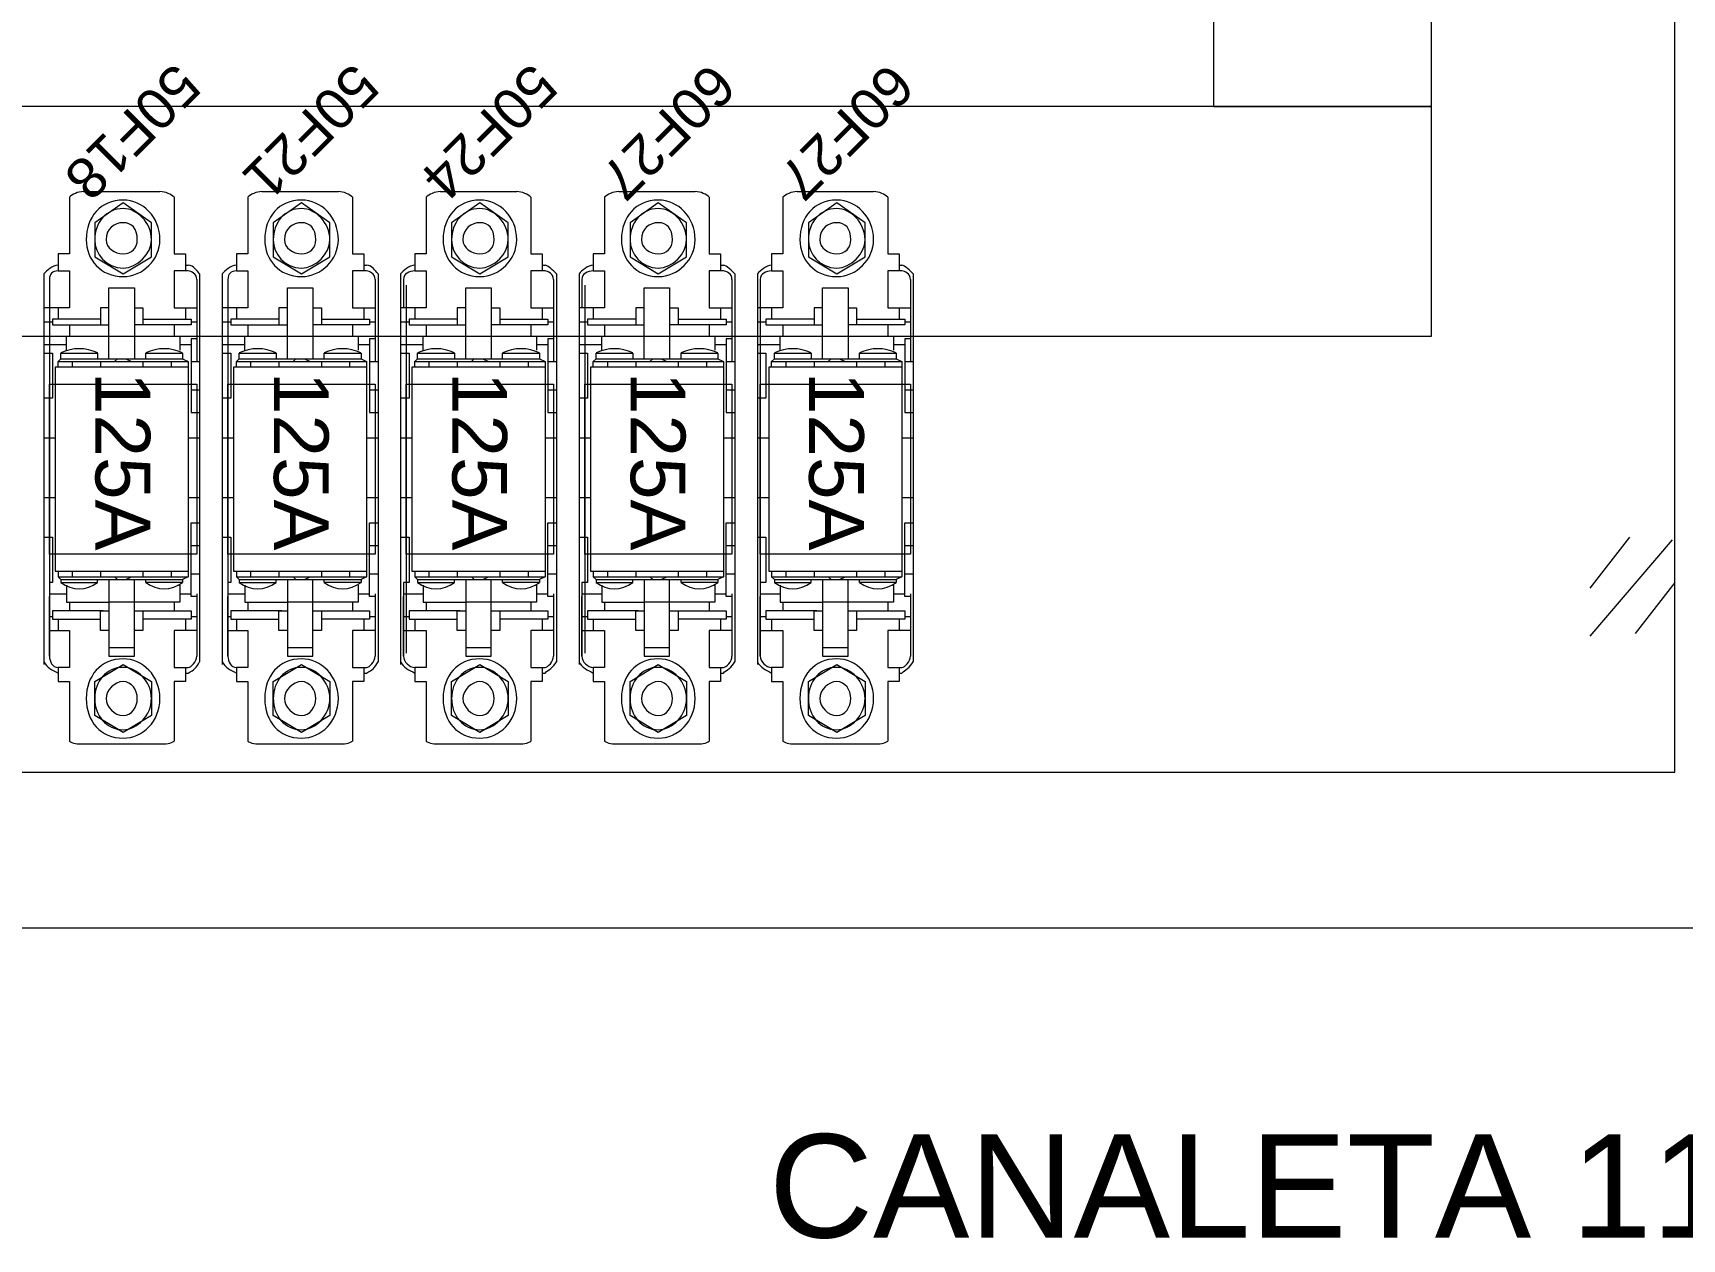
# Model space of a CAD drawing. Header units: millimetres. Extents: x 1004 to 59588, y 686 to 38112.
# Drawn here: x 27580.8 to 27923.4, y 7657.5 to 7908 of the extents above; entities that cross this region are included whole.
import ezdxf

# ---------------------------------------------------------------- set-up
doc = ezdxf.new("R2010")
doc.units = ezdxf.units.MM
doc.layers.add('PDF10_Geometry', color=7, linetype='Continuous')
doc.layers.add('PDF10_Text', color=7, linetype='Continuous')
doc.styles.add('PDF Arial', font='arial.ttf')

msp = doc.modelspace()

# ---------------------------------------------------------------- linework, layer by layer
at = {"layer": 'PDF10_Geometry', "lineweight": 0}
for points in [[(27371.93, 7754.43), (27921.93, 7754.43), (27921.93, 8455.61), (27371.93, 8455.61)], [(27826.05, 7892.67), (27871.34, 7892.67), (27871.34, 8005.02), (27826.05, 8005.02)], [(27394.28, 7845.02), (27871.34, 7845.02), (27871.34, 7892.67), (27394.28, 7892.67)]]:
    msp.add_lwpolyline(points, close=True, dxfattribs=at)
at = {"layer": 'PDF10_Geometry', "lineweight": 18}
for points in [[(27588.4, 7873.84), (27588.4, 7862.08), (27586.05, 7862.08), (27586.05, 7858.55), (27588.4, 7858.55), (27588.4, 7850.9), (27583.1, 7850.9)], [(27591.34, 7875.02), (27607.22, 7875.02)], [(27610.16, 7873.84), (27610.16, 7862.08), (27612.52, 7862.08), (27612.52, 7858.55)], [(27625.46, 7873.84), (27625.46, 7862.08), (27623.1, 7862.08), (27623.1, 7858.55), (27625.46, 7858.55), (27625.46, 7850.9), (27620.16, 7850.9)], [(27628.4, 7875.02), (27644.28, 7875.02)], [(27647.22, 7873.84), (27647.22, 7862.08), (27649.58, 7862.08), (27649.58, 7858.55)], [(27662.52, 7873.84), (27662.52, 7862.08), (27660.16, 7862.08), (27660.16, 7858.55), (27662.52, 7858.55), (27662.52, 7850.9), (27657.22, 7850.9)], [(27665.46, 7875.02), (27681.34, 7875.02)], [(27684.28, 7873.84), (27684.28, 7862.08), (27686.63, 7862.08), (27686.63, 7858.55)], [(27699.58, 7873.84), (27699.58, 7862.08), (27697.22, 7862.08), (27697.22, 7858.55), (27699.58, 7858.55), (27699.58, 7850.9), (27694.28, 7850.9)], [(27702.52, 7875.02), (27718.4, 7875.02)], [(27721.34, 7873.84), (27721.34, 7862.08), (27723.69, 7862.08), (27723.69, 7858.55)], [(27736.63, 7873.84), (27736.63, 7862.08), (27734.28, 7862.08), (27734.28, 7858.55), (27736.63, 7858.55), (27736.63, 7850.9), (27731.34, 7850.9)], [(27739.58, 7875.02), (27755.46, 7875.02)], [(27758.4, 7873.84), (27758.4, 7862.08), (27760.75, 7862.08), (27760.75, 7858.55)], [(27586.05, 7859.73), (27586.05, 7859.73)], [(27613.1, 7858.55), (27610.16, 7858.55), (27610.16, 7850.9), (27614.87, 7850.9)], [(27612.52, 7859.73), (27613.1, 7859.73)], [(27613.1, 7858.55), (27613.1, 7858.55)], [(27623.1, 7859.73), (27623.1, 7859.73)], [(27650.16, 7858.55), (27647.22, 7858.55), (27647.22, 7850.9), (27651.93, 7850.9)], [(27649.58, 7859.73), (27650.16, 7859.73)], [(27650.16, 7858.55), (27650.16, 7858.55)], [(27660.16, 7859.73), (27660.16, 7859.73)], [(27687.22, 7858.55), (27684.28, 7858.55), (27684.28, 7850.9), (27688.99, 7850.9)], [(27686.63, 7859.73), (27687.22, 7859.73)], [(27687.22, 7858.55), (27687.22, 7858.55)], [(27697.22, 7859.73), (27697.22, 7859.73)], [(27724.28, 7858.55), (27721.34, 7858.55), (27721.34, 7850.9), (27726.05, 7850.9)], [(27723.69, 7859.73), (27724.28, 7859.73)], [(27724.28, 7858.55), (27724.28, 7858.55)], [(27734.28, 7859.73), (27734.28, 7859.73)], [(27761.34, 7858.55), (27758.4, 7858.55), (27758.4, 7850.9), (27763.1, 7850.9)], [(27760.75, 7859.73), (27761.34, 7859.73)], [(27761.34, 7858.55), (27761.34, 7858.55)], [(27583.1, 7857.96), (27583.1, 7841.49), (27583.1, 7815.02), (27583.1, 7777.37)], [(27584.28, 7856.78), (27584.28, 7850.9)], [(27596.63, 7840.31), (27596.63, 7855.02), (27601.93, 7855.02), (27601.93, 7840.31)], [(27614.87, 7856.78), (27614.87, 7839.73)], [(27615.46, 7857.96), (27615.46, 7815.02), (27615.46, 7777.37)], [(27620.16, 7857.96), (27620.16, 7841.49), (27620.16, 7815.02), (27620.16, 7777.37)], [(27621.34, 7856.78), (27621.34, 7850.9)], [(27633.69, 7840.31), (27633.69, 7855.02), (27638.99, 7855.02), (27638.99, 7840.31)], [(27651.93, 7856.78), (27651.93, 7839.73)], [(27652.52, 7857.96), (27652.52, 7815.02), (27652.52, 7777.37)], [(27657.22, 7857.96), (27657.22, 7841.49), (27657.22, 7815.02), (27657.22, 7777.37)], [(27657.81, 7856.78), (27657.81, 7850.9)], [(27670.75, 7840.31), (27670.75, 7855.02), (27676.05, 7855.02), (27676.05, 7840.31)], [(27688.99, 7856.78), (27688.99, 7839.73)], [(27689.58, 7857.96), (27689.58, 7815.02), (27689.58, 7777.37)], [(27694.28, 7857.96), (27694.28, 7841.49), (27694.28, 7815.02), (27694.28, 7777.37)], [(27694.87, 7856.78), (27694.87, 7850.9)], [(27707.81, 7840.31), (27707.81, 7855.02), (27713.1, 7855.02), (27713.1, 7840.31)], [(27726.05, 7856.78), (27726.05, 7839.73)], [(27726.63, 7857.96), (27726.63, 7815.02), (27726.63, 7777.37)], [(27731.34, 7857.96), (27731.34, 7841.49), (27731.34, 7815.02), (27731.34, 7777.37)], [(27731.93, 7856.78), (27731.93, 7850.9)], [(27744.87, 7840.31), (27744.87, 7855.02), (27750.16, 7855.02), (27750.16, 7840.31)], [(27763.1, 7856.78), (27763.1, 7839.73)], [(27763.69, 7857.96), (27763.69, 7815.02), (27763.69, 7777.37)], [(27583.1, 7847.96), (27584.87, 7847.96)], [(27594.87, 7848.55), (27584.87, 7848.55), (27584.87, 7847.37), (27596.63, 7847.37)], [(27586.05, 7850.9), (27586.05, 7848.55)], [(27596.63, 7850.9), (27594.87, 7850.9), (27594.87, 7847.37)], [(27601.93, 7850.9), (27603.69, 7850.9), (27603.69, 7847.37)], [(27603.69, 7848.55), (27613.69, 7848.55), (27613.69, 7847.37), (27601.93, 7847.37)], [(27612.52, 7850.9), (27612.52, 7848.55)], [(27613.69, 7847.96), (27614.87, 7847.96)], [(27620.16, 7847.96), (27621.93, 7847.96)], [(27631.93, 7848.55), (27621.93, 7848.55), (27621.93, 7847.37), (27633.69, 7847.37)], [(27623.1, 7850.9), (27623.1, 7848.55)], [(27633.69, 7850.9), (27631.93, 7850.9), (27631.93, 7847.37)], [(27638.99, 7850.9), (27640.75, 7850.9), (27640.75, 7847.37)], [(27640.75, 7848.55), (27650.75, 7848.55), (27650.75, 7847.37), (27638.99, 7847.37)], [(27649.58, 7850.9), (27649.58, 7848.55)], [(27650.75, 7847.96), (27651.93, 7847.96)], [(27657.22, 7847.96), (27658.99, 7847.96)], [(27668.99, 7848.55), (27658.99, 7848.55), (27658.99, 7847.37), (27670.75, 7847.37)], [(27660.16, 7850.9), (27660.16, 7848.55)], [(27670.75, 7850.9), (27668.99, 7850.9), (27668.99, 7847.37)], [(27676.05, 7850.9), (27677.81, 7850.9), (27677.81, 7847.37)], [(27677.81, 7848.55), (27687.81, 7848.55), (27687.81, 7847.37), (27676.05, 7847.37)], [(27686.63, 7850.9), (27686.63, 7848.55)], [(27687.81, 7847.96), (27688.99, 7847.96)], [(27694.28, 7847.96), (27696.05, 7847.96)], [(27706.05, 7848.55), (27696.05, 7848.55), (27696.05, 7847.37), (27707.81, 7847.37)], [(27697.22, 7850.9), (27697.22, 7848.55)], [(27707.81, 7850.9), (27706.05, 7850.9), (27706.05, 7847.37)], [(27713.1, 7850.9), (27714.87, 7850.9), (27714.87, 7847.37)], [(27714.87, 7848.55), (27724.87, 7848.55), (27724.87, 7847.37), (27713.1, 7847.37)], [(27723.69, 7850.9), (27723.69, 7848.55)], [(27724.87, 7847.96), (27726.05, 7847.96)], [(27731.34, 7847.96), (27733.1, 7847.96)], [(27743.1, 7848.55), (27733.1, 7848.55), (27733.1, 7847.37), (27744.87, 7847.37)], [(27734.28, 7850.9), (27734.28, 7848.55)], [(27744.87, 7850.9), (27743.1, 7850.9), (27743.1, 7847.37)], [(27750.16, 7850.9), (27751.93, 7850.9), (27751.93, 7847.37)], [(27751.93, 7848.55), (27761.93, 7848.55), (27761.93, 7847.37), (27750.16, 7847.37)], [(27760.75, 7850.9), (27760.75, 7848.55)], [(27761.93, 7847.96), (27763.1, 7847.96)], [(27587.81, 7842.08), (27587.81, 7845.02), (27596.63, 7845.02)], [(27588.4, 7847.37), (27588.4, 7845.02)], [(27601.93, 7845.02), (27611.34, 7845.02), (27611.34, 7842.08)], [(27610.16, 7847.37), (27610.16, 7845.02)], [(27614.87, 7844.43), (27613.69, 7844.43), (27613.69, 7829.14), (27615.46, 7829.14)], [(27624.87, 7842.08), (27624.87, 7845.02), (27633.69, 7845.02)], [(27625.46, 7847.37), (27625.46, 7845.02)], [(27638.99, 7845.02), (27648.4, 7845.02), (27648.4, 7842.08)], [(27647.22, 7847.37), (27647.22, 7845.02)], [(27651.93, 7844.43), (27650.75, 7844.43), (27650.75, 7829.14), (27652.52, 7829.14)], [(27661.93, 7842.08), (27661.93, 7845.02), (27670.75, 7845.02)], [(27662.52, 7847.37), (27662.52, 7845.02)], [(27676.05, 7845.02), (27685.46, 7845.02), (27685.46, 7842.08)], [(27684.28, 7847.37), (27684.28, 7845.02)], [(27688.99, 7844.43), (27687.81, 7844.43), (27687.81, 7829.14), (27689.58, 7829.14)], [(27698.99, 7842.08), (27698.99, 7845.02), (27707.81, 7845.02)], [(27699.58, 7847.37), (27699.58, 7845.02)], [(27713.1, 7845.02), (27722.52, 7845.02), (27722.52, 7842.08)], [(27721.34, 7847.37), (27721.34, 7845.02)], [(27726.05, 7844.43), (27724.87, 7844.43), (27724.87, 7829.14), (27726.63, 7829.14)], [(27736.05, 7842.08), (27736.05, 7845.02), (27744.87, 7845.02)], [(27736.63, 7847.37), (27736.63, 7845.02)], [(27750.16, 7845.02), (27759.58, 7845.02), (27759.58, 7842.08)], [(27758.4, 7847.37), (27758.4, 7845.02)], [(27763.1, 7844.43), (27761.93, 7844.43), (27761.93, 7829.14), (27763.69, 7829.14)], [(27583.1, 7843.25), (27587.81, 7843.25)], [(27583.1, 7841.49), (27584.87, 7841.49), (27584.87, 7832.08), (27583.1, 7832.08)], [(27586.05, 7838.55), (27586.05, 7839.73), (27586.63, 7840.31), (27586.63, 7841.49), (27594.28, 7841.49), (27594.28, 7840.31)], [(27604.28, 7840.31), (27604.28, 7841.49), (27611.93, 7841.49), (27611.93, 7840.31), (27613.1, 7839.73)], [(27611.34, 7843.25), (27613.69, 7843.25)], [(27620.16, 7843.25), (27624.87, 7843.25)], [(27620.16, 7841.49), (27621.93, 7841.49), (27621.93, 7832.08), (27620.16, 7832.08)], [(27623.1, 7838.55), (27623.1, 7839.73), (27623.69, 7840.31), (27623.69, 7841.49), (27631.34, 7841.49), (27631.34, 7840.31)], [(27641.34, 7840.31), (27641.34, 7841.49), (27648.99, 7841.49), (27648.99, 7840.31), (27650.16, 7839.73)], [(27648.4, 7843.25), (27650.75, 7843.25)], [(27657.22, 7843.25), (27661.93, 7843.25)], [(27657.22, 7841.49), (27658.99, 7841.49), (27658.99, 7832.08), (27657.22, 7832.08)], [(27660.16, 7838.55), (27660.16, 7839.73), (27660.75, 7840.31), (27660.75, 7841.49), (27668.4, 7841.49), (27668.4, 7840.31)], [(27678.4, 7840.31), (27678.4, 7841.49), (27686.05, 7841.49), (27686.05, 7840.31), (27687.22, 7839.73)], [(27685.46, 7843.25), (27687.81, 7843.25)], [(27694.28, 7843.25), (27698.99, 7843.25)], [(27694.28, 7841.49), (27696.05, 7841.49), (27696.05, 7832.08), (27694.28, 7832.08)], [(27697.22, 7838.55), (27697.22, 7839.73), (27697.81, 7840.31), (27697.81, 7841.49), (27705.46, 7841.49), (27705.46, 7840.31)], [(27715.46, 7840.31), (27715.46, 7841.49), (27723.1, 7841.49), (27723.1, 7840.31), (27724.28, 7839.73)], [(27722.52, 7843.25), (27724.87, 7843.25)], [(27731.34, 7843.25), (27736.05, 7843.25)], [(27731.34, 7841.49), (27733.1, 7841.49), (27733.1, 7832.08), (27731.34, 7832.08)], [(27734.28, 7838.55), (27734.28, 7839.73), (27734.87, 7840.31), (27734.87, 7841.49), (27742.52, 7841.49), (27742.52, 7840.31)], [(27752.52, 7840.31), (27752.52, 7841.49), (27760.16, 7841.49), (27760.16, 7840.31), (27761.34, 7839.73)], [(27759.58, 7843.25), (27761.93, 7843.25)], [(27613.1, 7838.55), (27585.46, 7838.55), (27585.46, 7815.02), (27585.46, 7796.2), (27613.1, 7796.2)], [(27586.05, 7839.73), (27613.1, 7839.73), (27613.1, 7838.55), (27613.1, 7815.02), (27613.1, 7796.2), (27613.1, 7795.02), (27611.93, 7794.43), (27611.93, 7793.84), (27604.28, 7793.84), (27604.28, 7794.43)], [(27586.63, 7840.31), (27611.93, 7840.31)], [(27588.99, 7839.73), (27588.99, 7838.55)], [(27594.87, 7839.73), (27594.87, 7838.55)], [(27597.81, 7839.73), (27598.4, 7840.31)], [(27600.16, 7840.31), (27601.34, 7839.73)], [(27603.69, 7839.73), (27603.69, 7838.55)], [(27609.58, 7839.73), (27609.58, 7838.55)], [(27613.69, 7839.73), (27615.46, 7839.73)], [(27650.16, 7838.55), (27622.52, 7838.55), (27622.52, 7815.02), (27622.52, 7796.2), (27650.16, 7796.2)], [(27623.1, 7839.73), (27650.16, 7839.73), (27650.16, 7838.55), (27650.16, 7815.02), (27650.16, 7796.2), (27650.16, 7795.02), (27648.99, 7794.43), (27648.99, 7793.84), (27641.34, 7793.84), (27641.34, 7794.43)], [(27623.69, 7840.31), (27648.99, 7840.31)], [(27626.05, 7839.73), (27626.05, 7838.55)], [(27631.93, 7839.73), (27631.93, 7838.55)], [(27634.87, 7839.73), (27635.46, 7840.31)], [(27637.22, 7840.31), (27638.4, 7839.73)], [(27640.75, 7839.73), (27640.75, 7838.55)], [(27646.63, 7839.73), (27646.63, 7838.55)], [(27650.75, 7839.73), (27652.52, 7839.73)], [(27687.22, 7838.55), (27659.58, 7838.55), (27659.58, 7815.02), (27659.58, 7796.2), (27687.22, 7796.2)], [(27660.16, 7839.73), (27687.22, 7839.73), (27687.22, 7838.55), (27687.22, 7815.02), (27687.22, 7796.2), (27687.22, 7795.02), (27686.05, 7794.43), (27686.05, 7793.84), (27678.4, 7793.84), (27678.4, 7794.43)], [(27660.75, 7840.31), (27686.05, 7840.31)], [(27663.1, 7839.73), (27663.1, 7838.55)], [(27668.99, 7839.73), (27668.99, 7838.55)], [(27671.93, 7839.73), (27672.52, 7840.31)], [(27674.28, 7840.31), (27675.46, 7839.73)], [(27677.81, 7839.73), (27677.81, 7838.55)], [(27683.69, 7839.73), (27683.69, 7838.55)], [(27687.81, 7839.73), (27689.58, 7839.73)], [(27724.28, 7838.55), (27696.63, 7838.55), (27696.63, 7815.02), (27696.63, 7796.2), (27724.28, 7796.2)], [(27697.22, 7839.73), (27724.28, 7839.73), (27724.28, 7838.55), (27724.28, 7815.02), (27724.28, 7796.2), (27724.28, 7795.02), (27723.1, 7794.43), (27723.1, 7793.84), (27715.46, 7793.84), (27715.46, 7794.43)], [(27697.81, 7840.31), (27723.1, 7840.31)], [(27700.16, 7839.73), (27700.16, 7838.55)], [(27706.05, 7839.73), (27706.05, 7838.55)], [(27708.99, 7839.73), (27709.58, 7840.31)], [(27711.34, 7840.31), (27712.52, 7839.73)], [(27714.87, 7839.73), (27714.87, 7838.55)], [(27720.75, 7839.73), (27720.75, 7838.55)], [(27724.87, 7839.73), (27726.63, 7839.73)], [(27761.34, 7838.55), (27733.69, 7838.55), (27733.69, 7815.02), (27733.69, 7796.2), (27761.34, 7796.2)], [(27734.28, 7839.73), (27761.34, 7839.73), (27761.34, 7838.55), (27761.34, 7815.02), (27761.34, 7796.2), (27761.34, 7795.02), (27760.16, 7794.43), (27760.16, 7793.84), (27752.52, 7793.84), (27752.52, 7794.43)], [(27734.87, 7840.31), (27760.16, 7840.31)], [(27737.22, 7839.73), (27737.22, 7838.55)], [(27743.1, 7839.73), (27743.1, 7838.55)], [(27746.05, 7839.73), (27746.63, 7840.31)], [(27748.4, 7840.31), (27749.58, 7839.73)], [(27751.93, 7839.73), (27751.93, 7838.55)], [(27757.81, 7839.73), (27757.81, 7838.55)], [(27761.93, 7839.73), (27763.69, 7839.73)], [(27613.69, 7833.84), (27615.46, 7833.84)], [(27650.75, 7833.84), (27652.52, 7833.84)], [(27687.81, 7833.84), (27689.58, 7833.84)], [(27724.87, 7833.84), (27726.63, 7833.84)], [(27761.93, 7833.84), (27763.69, 7833.84)], [(27583.1, 7823.84), (27585.46, 7823.84)], [(27613.1, 7823.84), (27615.46, 7823.84)], [(27620.16, 7823.84), (27622.52, 7823.84)], [(27650.16, 7823.84), (27652.52, 7823.84)], [(27657.22, 7823.84), (27659.58, 7823.84)], [(27687.22, 7823.84), (27689.58, 7823.84)], [(27694.28, 7823.84), (27696.63, 7823.84)], [(27724.28, 7823.84), (27726.63, 7823.84)], [(27731.34, 7823.84), (27733.69, 7823.84)], [(27761.34, 7823.84), (27763.69, 7823.84)], [(27583.1, 7811.49), (27585.46, 7811.49)], [(27613.1, 7811.49), (27615.46, 7811.49)], [(27620.16, 7811.49), (27622.52, 7811.49)], [(27650.16, 7811.49), (27652.52, 7811.49)], [(27657.22, 7811.49), (27659.58, 7811.49)], [(27687.22, 7811.49), (27689.58, 7811.49)], [(27694.28, 7811.49), (27696.63, 7811.49)], [(27724.28, 7811.49), (27726.63, 7811.49)], [(27731.34, 7811.49), (27733.69, 7811.49)], [(27761.34, 7811.49), (27763.69, 7811.49)], [(27614.87, 7790.9), (27613.69, 7790.9), (27613.69, 7806.2), (27615.46, 7806.2)], [(27651.93, 7790.9), (27650.75, 7790.9), (27650.75, 7806.2), (27652.52, 7806.2)], [(27688.99, 7790.9), (27687.81, 7790.9), (27687.81, 7806.2), (27689.58, 7806.2)], [(27726.05, 7790.9), (27724.87, 7790.9), (27724.87, 7806.2), (27726.63, 7806.2)], [(27763.1, 7790.9), (27761.93, 7790.9), (27761.93, 7806.2), (27763.69, 7806.2)], [(27583.1, 7803.25), (27584.87, 7803.25), (27584.87, 7793.84), (27584.28, 7793.84), (27584.28, 7778.55), (27584.28, 7790.9)], [(27613.69, 7801.49), (27615.46, 7801.49)], [(27620.16, 7803.25), (27621.93, 7803.25), (27621.93, 7793.84), (27621.34, 7793.84), (27621.34, 7778.55), (27621.34, 7790.9)], [(27650.75, 7801.49), (27652.52, 7801.49)], [(27657.22, 7803.25), (27658.99, 7803.25), (27658.99, 7793.84), (27657.81, 7793.84), (27657.81, 7778.55), (27657.81, 7790.9)], [(27687.81, 7801.49), (27689.58, 7801.49)], [(27694.28, 7803.25), (27696.05, 7803.25), (27696.05, 7793.84), (27694.87, 7793.84), (27694.87, 7778.55), (27694.87, 7790.9)], [(27724.87, 7801.49), (27726.63, 7801.49)], [(27731.34, 7803.25), (27733.1, 7803.25), (27733.1, 7793.84), (27731.93, 7793.84), (27731.93, 7778.55), (27731.93, 7790.9)], [(27761.93, 7801.49), (27763.69, 7801.49)], [(27586.05, 7796.2), (27586.05, 7795.02), (27586.63, 7794.43), (27611.93, 7794.43)], [(27586.05, 7795.02), (27613.1, 7795.02)], [(27586.63, 7794.43), (27586.63, 7793.84), (27594.28, 7793.84), (27594.28, 7794.43)], [(27587.81, 7793.25), (27587.81, 7789.73), (27596.63, 7789.73), (27596.63, 7778.55), (27601.93, 7778.55), (27601.93, 7789.73)], [(27588.99, 7796.2), (27588.99, 7795.02)], [(27594.87, 7796.2), (27594.87, 7795.02)], [(27596.63, 7794.43), (27596.63, 7780.31), (27601.93, 7780.31), (27601.93, 7794.43)], [(27611.34, 7793.25), (27611.34, 7789.73), (27601.93, 7789.73), (27596.63, 7789.73)], [(27597.81, 7795.02), (27598.4, 7794.43)], [(27600.16, 7794.43), (27601.34, 7795.02)], [(27603.69, 7796.2), (27603.69, 7795.02)], [(27609.58, 7796.2), (27609.58, 7795.02)], [(27613.69, 7795.61), (27615.46, 7795.61)], [(27623.1, 7796.2), (27623.1, 7795.02), (27623.69, 7794.43), (27648.99, 7794.43)], [(27623.1, 7795.02), (27650.16, 7795.02)], [(27623.69, 7794.43), (27623.69, 7793.84), (27631.34, 7793.84), (27631.34, 7794.43)], [(27624.87, 7793.25), (27624.87, 7789.73), (27633.69, 7789.73), (27633.69, 7778.55), (27638.99, 7778.55), (27638.99, 7789.73)], [(27626.05, 7796.2), (27626.05, 7795.02)], [(27631.93, 7796.2), (27631.93, 7795.02)], [(27633.69, 7794.43), (27633.69, 7780.31), (27638.99, 7780.31), (27638.99, 7794.43)], [(27648.4, 7793.25), (27648.4, 7789.73), (27638.99, 7789.73), (27633.69, 7789.73)], [(27634.87, 7795.02), (27635.46, 7794.43)], [(27637.22, 7794.43), (27638.4, 7795.02)], [(27640.75, 7796.2), (27640.75, 7795.02)], [(27646.63, 7796.2), (27646.63, 7795.02)], [(27650.75, 7795.61), (27652.52, 7795.61)], [(27660.16, 7796.2), (27660.16, 7795.02), (27660.75, 7794.43), (27686.05, 7794.43)], [(27660.16, 7795.02), (27687.22, 7795.02)], [(27660.75, 7794.43), (27660.75, 7793.84), (27668.4, 7793.84), (27668.4, 7794.43)], [(27661.93, 7793.25), (27661.93, 7789.73), (27670.75, 7789.73), (27670.75, 7778.55), (27676.05, 7778.55), (27676.05, 7789.73)], [(27663.1, 7796.2), (27663.1, 7795.02)], [(27668.99, 7796.2), (27668.99, 7795.02)], [(27670.75, 7794.43), (27670.75, 7780.31), (27676.05, 7780.31), (27676.05, 7794.43)], [(27685.46, 7793.25), (27685.46, 7789.73), (27676.05, 7789.73), (27670.75, 7789.73)], [(27671.93, 7795.02), (27672.52, 7794.43)], [(27674.28, 7794.43), (27675.46, 7795.02)], [(27677.81, 7796.2), (27677.81, 7795.02)], [(27683.69, 7796.2), (27683.69, 7795.02)], [(27687.81, 7795.61), (27689.58, 7795.61)], [(27697.22, 7796.2), (27697.22, 7795.02), (27697.81, 7794.43), (27723.1, 7794.43)], [(27697.22, 7795.02), (27724.28, 7795.02)], [(27697.81, 7794.43), (27697.81, 7793.84), (27705.46, 7793.84), (27705.46, 7794.43)], [(27698.99, 7793.25), (27698.99, 7789.73), (27707.81, 7789.73), (27707.81, 7778.55), (27713.1, 7778.55), (27713.1, 7789.73)], [(27700.16, 7796.2), (27700.16, 7795.02)], [(27706.05, 7796.2), (27706.05, 7795.02)], [(27707.81, 7794.43), (27707.81, 7780.31), (27713.1, 7780.31), (27713.1, 7794.43)], [(27722.52, 7793.25), (27722.52, 7789.73), (27713.1, 7789.73), (27707.81, 7789.73)], [(27708.99, 7795.02), (27709.58, 7794.43)], [(27711.34, 7794.43), (27712.52, 7795.02)], [(27714.87, 7796.2), (27714.87, 7795.02)], [(27720.75, 7796.2), (27720.75, 7795.02)], [(27724.87, 7795.61), (27726.63, 7795.61)], [(27734.28, 7796.2), (27734.28, 7795.02), (27734.87, 7794.43), (27760.16, 7794.43)], [(27734.28, 7795.02), (27761.34, 7795.02)], [(27734.87, 7794.43), (27734.87, 7793.84), (27742.52, 7793.84), (27742.52, 7794.43)], [(27736.05, 7793.25), (27736.05, 7789.73), (27744.87, 7789.73), (27744.87, 7778.55), (27750.16, 7778.55), (27750.16, 7789.73)], [(27737.22, 7796.2), (27737.22, 7795.02)], [(27743.1, 7796.2), (27743.1, 7795.02)], [(27744.87, 7794.43), (27744.87, 7780.31), (27750.16, 7780.31), (27750.16, 7794.43)], [(27759.58, 7793.25), (27759.58, 7789.73), (27750.16, 7789.73), (27744.87, 7789.73)], [(27746.05, 7795.02), (27746.63, 7794.43)], [(27748.4, 7794.43), (27749.58, 7795.02)], [(27751.93, 7796.2), (27751.93, 7795.02)], [(27757.81, 7796.2), (27757.81, 7795.02)], [(27761.93, 7795.61), (27763.69, 7795.61)], [(27584.28, 7791.49), (27587.81, 7791.49)], [(27588.4, 7789.73), (27588.4, 7787.96)], [(27610.16, 7789.73), (27610.16, 7787.96)], [(27611.34, 7791.49), (27613.69, 7791.49)], [(27614.87, 7791.49), (27614.87, 7778.55)], [(27621.34, 7791.49), (27624.87, 7791.49)], [(27625.46, 7789.73), (27625.46, 7787.96)], [(27647.22, 7789.73), (27647.22, 7787.96)], [(27648.4, 7791.49), (27650.75, 7791.49)], [(27651.93, 7791.49), (27651.93, 7778.55)], [(27657.81, 7791.49), (27661.93, 7791.49)], [(27662.52, 7789.73), (27662.52, 7787.96)], [(27684.28, 7789.73), (27684.28, 7787.96)], [(27685.46, 7791.49), (27687.81, 7791.49)], [(27688.99, 7791.49), (27688.99, 7778.55)], [(27694.87, 7791.49), (27698.99, 7791.49)], [(27699.58, 7789.73), (27699.58, 7787.96)], [(27721.34, 7789.73), (27721.34, 7787.96)], [(27722.52, 7791.49), (27724.87, 7791.49)], [(27726.05, 7791.49), (27726.05, 7778.55)], [(27731.93, 7791.49), (27736.05, 7791.49)], [(27736.63, 7789.73), (27736.63, 7787.96)], [(27758.4, 7789.73), (27758.4, 7787.96)], [(27759.58, 7791.49), (27761.93, 7791.49)], [(27763.1, 7791.49), (27763.1, 7778.55)], [(27584.28, 7786.78), (27584.87, 7786.78)], [(27595.46, 7787.96), (27584.87, 7787.96), (27584.87, 7786.2), (27594.87, 7786.2)], [(27586.05, 7786.2), (27586.05, 7783.84)], [(27596.63, 7783.84), (27594.87, 7783.84), (27594.87, 7787.96), (27596.63, 7787.96)], [(27601.93, 7787.96), (27603.69, 7787.96), (27603.69, 7783.84), (27601.93, 7783.84)], [(27603.69, 7787.96), (27613.69, 7787.96), (27613.69, 7786.2), (27603.69, 7786.2)], [(27612.52, 7786.2), (27612.52, 7783.84)], [(27613.69, 7786.78), (27614.87, 7786.78)], [(27621.34, 7786.78), (27621.93, 7786.78)], [(27632.52, 7787.96), (27621.93, 7787.96), (27621.93, 7786.2), (27631.93, 7786.2)], [(27623.1, 7786.2), (27623.1, 7783.84)], [(27633.69, 7783.84), (27631.93, 7783.84), (27631.93, 7787.96), (27633.69, 7787.96)], [(27638.99, 7787.96), (27640.75, 7787.96), (27640.75, 7783.84), (27638.99, 7783.84)], [(27640.75, 7787.96), (27650.75, 7787.96), (27650.75, 7786.2), (27640.75, 7786.2)], [(27649.58, 7786.2), (27649.58, 7783.84)], [(27650.75, 7786.78), (27651.93, 7786.78)], [(27657.81, 7786.78), (27658.99, 7786.78)], [(27669.58, 7787.96), (27658.99, 7787.96), (27658.99, 7786.2), (27668.99, 7786.2)], [(27660.16, 7786.2), (27660.16, 7783.84)], [(27670.75, 7783.84), (27668.99, 7783.84), (27668.99, 7787.96), (27670.75, 7787.96)], [(27676.05, 7787.96), (27677.81, 7787.96), (27677.81, 7783.84), (27676.05, 7783.84)], [(27677.81, 7787.96), (27687.81, 7787.96), (27687.81, 7786.2), (27677.81, 7786.2)], [(27686.63, 7786.2), (27686.63, 7783.84)], [(27687.81, 7786.78), (27688.99, 7786.78)], [(27694.87, 7786.78), (27696.05, 7786.78)], [(27706.63, 7787.96), (27696.05, 7787.96), (27696.05, 7786.2), (27706.05, 7786.2)], [(27697.22, 7786.2), (27697.22, 7783.84)], [(27707.81, 7783.84), (27706.05, 7783.84), (27706.05, 7787.96), (27707.81, 7787.96)], [(27713.1, 7787.96), (27714.87, 7787.96), (27714.87, 7783.84), (27713.1, 7783.84)], [(27714.87, 7787.96), (27724.87, 7787.96), (27724.87, 7786.2), (27714.87, 7786.2)], [(27723.69, 7786.2), (27723.69, 7783.84)], [(27724.87, 7786.78), (27726.05, 7786.78)], [(27731.93, 7786.78), (27733.1, 7786.78)], [(27743.69, 7787.96), (27733.1, 7787.96), (27733.1, 7786.2), (27743.1, 7786.2)], [(27734.28, 7786.2), (27734.28, 7783.84)], [(27744.87, 7783.84), (27743.1, 7783.84), (27743.1, 7787.96), (27744.87, 7787.96)], [(27750.16, 7787.96), (27751.93, 7787.96), (27751.93, 7783.84), (27750.16, 7783.84)], [(27751.93, 7787.96), (27761.93, 7787.96), (27761.93, 7786.2), (27751.93, 7786.2)], [(27760.75, 7786.2), (27760.75, 7783.84)], [(27761.93, 7786.78), (27763.1, 7786.78)], [(27584.28, 7783.84), (27588.4, 7783.84), (27588.4, 7776.2), (27586.05, 7776.2), (27586.05, 7773.25), (27588.4, 7773.25), (27588.4, 7760.9)], [(27614.87, 7783.84), (27610.16, 7783.84), (27610.16, 7776.2), (27613.1, 7776.2)], [(27621.34, 7783.84), (27625.46, 7783.84), (27625.46, 7776.2), (27623.1, 7776.2), (27623.1, 7773.25), (27625.46, 7773.25), (27625.46, 7760.9)], [(27651.93, 7783.84), (27647.22, 7783.84), (27647.22, 7776.2), (27650.16, 7776.2)], [(27657.81, 7783.84), (27662.52, 7783.84), (27662.52, 7776.2), (27660.16, 7776.2), (27660.16, 7773.25), (27662.52, 7773.25), (27662.52, 7760.9)], [(27688.99, 7783.84), (27684.28, 7783.84), (27684.28, 7776.2), (27687.22, 7776.2)], [(27694.87, 7783.84), (27699.58, 7783.84), (27699.58, 7776.2), (27697.22, 7776.2), (27697.22, 7773.25), (27699.58, 7773.25), (27699.58, 7760.9)], [(27726.05, 7783.84), (27721.34, 7783.84), (27721.34, 7776.2), (27724.28, 7776.2)], [(27731.93, 7783.84), (27736.63, 7783.84), (27736.63, 7776.2), (27734.28, 7776.2), (27734.28, 7773.25), (27736.63, 7773.25), (27736.63, 7760.9)], [(27763.1, 7783.84), (27758.4, 7783.84), (27758.4, 7776.2), (27761.34, 7776.2)], [(27586.05, 7776.2), (27586.05, 7776.2)], [(27612.52, 7776.2), (27612.52, 7773.25), (27610.16, 7773.25), (27610.16, 7760.9)], [(27623.1, 7776.2), (27623.1, 7776.2)], [(27649.58, 7776.2), (27649.58, 7773.25), (27647.22, 7773.25), (27647.22, 7760.9)], [(27660.16, 7776.2), (27660.16, 7776.2)], [(27686.63, 7776.2), (27686.63, 7773.25), (27684.28, 7773.25), (27684.28, 7760.9)], [(27697.22, 7776.2), (27697.22, 7776.2)], [(27723.69, 7776.2), (27723.69, 7773.25), (27721.34, 7773.25), (27721.34, 7760.9)], [(27734.28, 7776.2), (27734.28, 7776.2)], [(27760.75, 7776.2), (27760.75, 7773.25), (27758.4, 7773.25), (27758.4, 7760.9)], [(27586.05, 7775.02), (27586.05, 7775.02)], [(27612.52, 7775.02), (27613.1, 7775.02)], [(27623.1, 7775.02), (27623.1, 7775.02)], [(27649.58, 7775.02), (27650.16, 7775.02)], [(27660.16, 7775.02), (27660.16, 7775.02)], [(27686.63, 7775.02), (27687.22, 7775.02)], [(27697.22, 7775.02), (27697.22, 7775.02)], [(27723.69, 7775.02), (27724.28, 7775.02)], [(27734.28, 7775.02), (27734.28, 7775.02)], [(27760.75, 7775.02), (27761.34, 7775.02)], [(27591.34, 7760.31), (27607.22, 7760.31)], [(27628.4, 7760.31), (27644.28, 7760.31)], [(27665.46, 7760.31), (27681.34, 7760.31)], [(27702.52, 7760.31), (27718.4, 7760.31)], [(27739.58, 7760.31), (27755.46, 7760.31)], [(27341.34, 7722.08), (28371.93, 7722.08)]]:
    msp.add_lwpolyline(points, dxfattribs=at)
for points in [[(27593.69, 7861.49), (27599.58, 7857.96), (27605.46, 7861.49), (27605.46, 7868.55), (27599.58, 7872.67), (27593.69, 7868.55)], [(27630.75, 7861.49), (27636.63, 7857.96), (27642.52, 7861.49), (27642.52, 7868.55), (27636.63, 7872.67), (27630.75, 7868.55)], [(27667.81, 7861.49), (27673.69, 7857.96), (27679.58, 7861.49), (27679.58, 7868.55), (27673.69, 7872.67), (27667.81, 7868.55)], [(27704.87, 7861.49), (27710.75, 7857.96), (27716.63, 7861.49), (27716.63, 7868.55), (27710.75, 7872.67), (27704.87, 7868.55)], [(27741.93, 7861.49), (27747.81, 7857.96), (27753.69, 7861.49), (27753.69, 7868.55), (27747.81, 7872.67), (27741.93, 7868.55)], [(27584.28, 7799.73), (27584.28, 7835.02), (27614.87, 7835.02), (27614.87, 7799.73)], [(27621.34, 7799.73), (27621.34, 7835.02), (27651.93, 7835.02), (27651.93, 7799.73)], [(27658.4, 7799.73), (27658.4, 7835.02), (27688.99, 7835.02), (27688.99, 7799.73)], [(27695.46, 7799.73), (27695.46, 7835.02), (27726.05, 7835.02), (27726.05, 7799.73)], [(27731.93, 7799.73), (27731.93, 7835.02), (27763.1, 7835.02), (27763.1, 7799.73)], [(27593.69, 7766.2), (27593.69, 7773.25), (27599.58, 7776.78), (27605.46, 7773.25), (27605.46, 7766.2), (27599.58, 7762.67)], [(27630.75, 7766.2), (27630.75, 7773.25), (27636.63, 7776.78), (27642.52, 7773.25), (27642.52, 7766.2), (27636.63, 7762.67)], [(27667.81, 7766.2), (27667.81, 7773.25), (27673.69, 7776.78), (27679.58, 7773.25), (27679.58, 7766.2), (27673.69, 7762.67)], [(27704.87, 7766.2), (27704.87, 7773.25), (27710.75, 7776.78), (27716.63, 7773.25), (27716.63, 7766.2), (27710.75, 7762.67)], [(27741.93, 7766.2), (27741.93, 7773.25), (27747.81, 7776.78), (27753.69, 7773.25), (27753.69, 7766.2), (27747.81, 7762.67)]]:
    msp.add_lwpolyline(points, close=True, dxfattribs=at)
at = {"layer": 'PDF10_Geometry', "lineweight": 5}
for points in [[(27584.28, 7855.61), (27584.28, 7779.14)], [(27621.34, 7855.61), (27621.34, 7779.14)], [(27658.4, 7855.61), (27658.4, 7779.14)], [(27695.46, 7855.61), (27695.46, 7779.14)], [(27731.93, 7855.61), (27731.93, 7779.14)], [(27583.1, 7853.25), (27583.1, 7776.78)], [(27620.16, 7853.25), (27620.16, 7776.78)], [(27657.22, 7853.25), (27657.22, 7776.78)], [(27694.28, 7853.25), (27694.28, 7776.78)], [(27731.34, 7853.25), (27731.34, 7776.78)]]:
    msp.add_lwpolyline(points, dxfattribs=at)
at = {"layer": 'PDF10_Geometry', "lineweight": 0}
for points in [[(27912.52, 7803.25), (27904.28, 7792.67)], [(27921.34, 7802.67), (27904.28, 7782.67)], [(27921.93, 7793.84), (27913.69, 7783.25)]]:
    msp.add_lwpolyline(points, dxfattribs=at)
at = {"layer": 'PDF10_Geometry', "lineweight": 18}
for centre in [(27590.46, 7833.65), (27608.1, 7833.65), (27627.52, 7833.65), (27645.16, 7833.65), (27664.58, 7833.65), (27682.22, 7833.65), (27701.63, 7833.65), (27719.28, 7833.65), (27738.69, 7833.65), (27756.34, 7833.65)]:
    msp.add_arc(centre, 8.73, 64.0108, 115.9892, dxfattribs=at)
for points in [[(27591.34, 7875.02), (27590.16, 7875.02), (27588.99, 7874.43), (27588.4, 7873.84)], [(27599.58, 7873.25), (27594.87, 7873.25), (27591.93, 7869.73), (27591.93, 7865.02)], [(27607.22, 7865.02), (27607.22, 7869.73), (27603.69, 7873.25), (27599.58, 7873.25)], [(27610.16, 7873.84), (27609.58, 7874.43), (27608.4, 7875.02), (27607.22, 7875.02)], [(27628.4, 7875.02), (27627.22, 7875.02), (27626.05, 7874.43), (27625.46, 7873.84)], [(27636.63, 7873.25), (27631.93, 7873.25), (27628.99, 7869.73), (27628.99, 7865.02)], [(27644.28, 7865.02), (27644.28, 7869.73), (27640.75, 7873.25), (27636.63, 7873.25)], [(27647.22, 7873.84), (27646.63, 7874.43), (27645.46, 7875.02), (27644.28, 7875.02)], [(27665.46, 7875.02), (27664.28, 7875.02), (27663.1, 7874.43), (27662.52, 7873.84)], [(27673.69, 7873.25), (27668.99, 7873.25), (27666.05, 7869.73), (27666.05, 7865.02)], [(27681.34, 7865.02), (27681.34, 7869.73), (27677.81, 7873.25), (27673.69, 7873.25)], [(27684.28, 7873.84), (27683.69, 7874.43), (27682.52, 7875.02), (27681.34, 7875.02)], [(27702.52, 7875.02), (27701.34, 7875.02), (27700.16, 7874.43), (27699.58, 7873.84)], [(27710.75, 7873.25), (27706.05, 7873.25), (27703.1, 7869.73), (27703.1, 7865.02)], [(27718.4, 7865.02), (27718.4, 7869.73), (27714.87, 7873.25), (27710.75, 7873.25)], [(27721.34, 7873.84), (27720.75, 7874.43), (27719.58, 7875.02), (27718.4, 7875.02)], [(27739.58, 7875.02), (27738.4, 7875.02), (27737.22, 7874.43), (27736.63, 7873.84)], [(27747.81, 7873.25), (27743.1, 7873.25), (27740.16, 7869.73), (27740.16, 7865.02)], [(27755.46, 7865.02), (27755.46, 7869.73), (27751.93, 7873.25), (27747.81, 7873.25)], [(27758.4, 7873.84), (27757.81, 7874.43), (27756.63, 7875.02), (27755.46, 7875.02)], [(27599.58, 7871.49), (27596.05, 7871.49), (27593.69, 7868.55), (27593.69, 7865.02)], [(27599.58, 7868.55), (27597.81, 7868.55), (27596.05, 7867.37), (27596.05, 7865.02)], [(27605.46, 7865.02), (27605.46, 7868.55), (27602.52, 7871.49), (27599.58, 7871.49)], [(27602.52, 7865.02), (27602.52, 7867.37), (27601.34, 7868.55), (27599.58, 7868.55)], [(27636.63, 7871.49), (27633.1, 7871.49), (27630.75, 7868.55), (27630.75, 7865.02)], [(27636.63, 7868.55), (27634.87, 7868.55), (27633.1, 7867.37), (27633.1, 7865.02)], [(27642.52, 7865.02), (27642.52, 7868.55), (27639.58, 7871.49), (27636.63, 7871.49)], [(27639.58, 7865.02), (27639.58, 7867.37), (27638.4, 7868.55), (27636.63, 7868.55)], [(27673.69, 7871.49), (27670.16, 7871.49), (27667.81, 7868.55), (27667.81, 7865.02)], [(27673.69, 7868.55), (27671.93, 7868.55), (27670.16, 7867.37), (27670.16, 7865.02)], [(27679.58, 7865.02), (27679.58, 7868.55), (27676.63, 7871.49), (27673.69, 7871.49)], [(27676.63, 7865.02), (27676.63, 7867.37), (27675.46, 7868.55), (27673.69, 7868.55)], [(27710.75, 7871.49), (27707.22, 7871.49), (27704.87, 7868.55), (27704.87, 7865.02)], [(27710.75, 7868.55), (27708.99, 7868.55), (27707.22, 7867.37), (27707.22, 7865.02)], [(27716.63, 7865.02), (27716.63, 7868.55), (27713.69, 7871.49), (27710.75, 7871.49)], [(27713.69, 7865.02), (27713.69, 7867.37), (27712.52, 7868.55), (27710.75, 7868.55)], [(27747.81, 7871.49), (27744.28, 7871.49), (27741.93, 7868.55), (27741.93, 7865.02)], [(27747.81, 7868.55), (27746.05, 7868.55), (27744.28, 7867.37), (27744.28, 7865.02)], [(27753.69, 7865.02), (27753.69, 7868.55), (27750.75, 7871.49), (27747.81, 7871.49)], [(27750.75, 7865.02), (27750.75, 7867.37), (27749.58, 7868.55), (27747.81, 7868.55)], [(27591.93, 7865.02), (27591.93, 7860.9), (27594.87, 7857.37), (27599.58, 7857.37)], [(27593.69, 7865.02), (27593.69, 7862.08), (27596.05, 7859.14), (27599.58, 7859.14)], [(27596.05, 7865.02), (27596.05, 7863.25), (27597.81, 7862.08), (27599.58, 7862.08)], [(27599.58, 7859.14), (27602.52, 7859.14), (27605.46, 7862.08), (27605.46, 7865.02)], [(27599.58, 7857.37), (27603.69, 7857.37), (27607.22, 7860.9), (27607.22, 7865.02)], [(27599.58, 7862.08), (27601.34, 7862.08), (27602.52, 7863.25), (27602.52, 7865.02)], [(27628.99, 7865.02), (27628.99, 7860.9), (27631.93, 7857.37), (27636.63, 7857.37)], [(27630.75, 7865.02), (27630.75, 7862.08), (27633.1, 7859.14), (27636.63, 7859.14)], [(27633.1, 7865.02), (27633.1, 7863.25), (27634.87, 7862.08), (27636.63, 7862.08)], [(27636.63, 7859.14), (27639.58, 7859.14), (27642.52, 7862.08), (27642.52, 7865.02)], [(27636.63, 7857.37), (27640.75, 7857.37), (27644.28, 7860.9), (27644.28, 7865.02)], [(27636.63, 7862.08), (27638.4, 7862.08), (27639.58, 7863.25), (27639.58, 7865.02)], [(27666.05, 7865.02), (27666.05, 7860.9), (27668.99, 7857.37), (27673.69, 7857.37)], [(27667.81, 7865.02), (27667.81, 7862.08), (27670.16, 7859.14), (27673.69, 7859.14)], [(27670.16, 7865.02), (27670.16, 7863.25), (27671.93, 7862.08), (27673.69, 7862.08)], [(27673.69, 7859.14), (27676.63, 7859.14), (27679.58, 7862.08), (27679.58, 7865.02)], [(27673.69, 7857.37), (27677.81, 7857.37), (27681.34, 7860.9), (27681.34, 7865.02)], [(27673.69, 7862.08), (27675.46, 7862.08), (27676.63, 7863.25), (27676.63, 7865.02)], [(27703.1, 7865.02), (27703.1, 7860.9), (27706.05, 7857.37), (27710.75, 7857.37)], [(27704.87, 7865.02), (27704.87, 7862.08), (27707.22, 7859.14), (27710.75, 7859.14)], [(27707.22, 7865.02), (27707.22, 7863.25), (27708.99, 7862.08), (27710.75, 7862.08)], [(27710.75, 7859.14), (27713.69, 7859.14), (27716.63, 7862.08), (27716.63, 7865.02)], [(27710.75, 7857.37), (27714.87, 7857.37), (27718.4, 7860.9), (27718.4, 7865.02)], [(27710.75, 7862.08), (27712.52, 7862.08), (27713.69, 7863.25), (27713.69, 7865.02)], [(27740.16, 7865.02), (27740.16, 7860.9), (27743.1, 7857.37), (27747.81, 7857.37)], [(27741.93, 7865.02), (27741.93, 7862.08), (27744.28, 7859.14), (27747.81, 7859.14)], [(27744.28, 7865.02), (27744.28, 7863.25), (27746.05, 7862.08), (27747.81, 7862.08)], [(27747.81, 7859.14), (27750.75, 7859.14), (27753.69, 7862.08), (27753.69, 7865.02)], [(27747.81, 7857.37), (27751.93, 7857.37), (27755.46, 7860.9), (27755.46, 7865.02)], [(27747.81, 7862.08), (27749.58, 7862.08), (27750.75, 7863.25), (27750.75, 7865.02)], [(27586.05, 7859.73), (27584.87, 7859.73), (27583.69, 7858.55), (27583.1, 7857.96)], [(27586.05, 7858.55), (27584.87, 7858.55), (27584.28, 7857.96), (27584.28, 7856.78)], [(27615.46, 7857.96), (27614.87, 7858.55), (27614.28, 7859.73), (27613.1, 7859.73)], [(27614.87, 7856.78), (27614.87, 7857.96), (27613.69, 7858.55), (27613.1, 7858.55)], [(27623.1, 7859.73), (27621.93, 7859.73), (27620.75, 7858.55), (27620.16, 7857.96)], [(27623.1, 7858.55), (27621.93, 7858.55), (27621.34, 7857.96), (27621.34, 7856.78)], [(27652.52, 7857.96), (27651.93, 7858.55), (27651.34, 7859.73), (27650.16, 7859.73)], [(27651.93, 7856.78), (27651.93, 7857.96), (27650.75, 7858.55), (27650.16, 7858.55)], [(27660.16, 7859.73), (27658.99, 7859.73), (27657.81, 7858.55), (27657.22, 7857.96)], [(27660.16, 7858.55), (27658.99, 7858.55), (27657.81, 7857.96), (27657.81, 7856.78)], [(27689.58, 7857.96), (27688.99, 7858.55), (27687.81, 7859.73), (27687.22, 7859.73)], [(27688.99, 7856.78), (27688.99, 7857.96), (27687.81, 7858.55), (27687.22, 7858.55)], [(27697.22, 7859.73), (27696.05, 7859.73), (27694.87, 7858.55), (27694.28, 7857.96)], [(27697.22, 7858.55), (27696.05, 7858.55), (27694.87, 7857.96), (27694.87, 7856.78)], [(27726.63, 7857.96), (27726.05, 7858.55), (27724.87, 7859.73), (27724.28, 7859.73)], [(27726.05, 7856.78), (27726.05, 7857.96), (27724.87, 7858.55), (27724.28, 7858.55)], [(27734.28, 7859.73), (27733.1, 7859.73), (27731.93, 7858.55), (27731.34, 7857.96)], [(27734.28, 7858.55), (27733.1, 7858.55), (27731.93, 7857.96), (27731.93, 7856.78)], [(27763.69, 7857.96), (27763.1, 7858.55), (27761.93, 7859.73), (27761.34, 7859.73)], [(27763.1, 7856.78), (27763.1, 7857.96), (27761.93, 7858.55), (27761.34, 7858.55)], [(27586.63, 7793.84), (27588.99, 7792.08), (27591.93, 7792.08), (27594.28, 7793.84)], [(27604.28, 7793.84), (27606.63, 7792.08), (27609.58, 7792.08), (27611.93, 7793.84)], [(27623.69, 7793.84), (27626.05, 7792.08), (27628.99, 7792.08), (27631.34, 7793.84)], [(27641.34, 7793.84), (27643.69, 7792.08), (27646.63, 7792.08), (27648.99, 7793.84)], [(27660.75, 7793.84), (27663.1, 7792.08), (27666.05, 7792.08), (27668.4, 7793.84)], [(27678.4, 7793.84), (27680.75, 7792.08), (27683.69, 7792.08), (27686.05, 7793.84)], [(27697.81, 7793.84), (27700.16, 7792.08), (27703.1, 7792.08), (27705.46, 7793.84)], [(27715.46, 7793.84), (27717.81, 7792.08), (27720.75, 7792.08), (27723.1, 7793.84)], [(27734.87, 7793.84), (27737.22, 7792.08), (27740.16, 7792.08), (27742.52, 7793.84)], [(27752.52, 7793.84), (27754.87, 7792.08), (27757.81, 7792.08), (27760.16, 7793.84)], [(27583.1, 7777.37), (27583.69, 7776.2), (27584.87, 7775.61), (27586.05, 7775.02)], [(27584.28, 7778.55), (27584.28, 7777.37), (27584.87, 7776.2), (27586.05, 7776.2)], [(27599.58, 7777.96), (27594.87, 7777.96), (27591.93, 7774.43), (27591.93, 7769.73)], [(27599.58, 7776.2), (27596.05, 7776.2), (27593.69, 7773.25), (27593.69, 7769.73)], [(27607.22, 7769.73), (27607.22, 7774.43), (27603.69, 7777.96), (27599.58, 7777.96)], [(27605.46, 7769.73), (27605.46, 7773.25), (27602.52, 7776.2), (27599.58, 7776.2)], [(27613.1, 7776.2), (27613.69, 7776.2), (27614.87, 7777.37), (27614.87, 7778.55)], [(27613.1, 7775.02), (27614.28, 7775.61), (27614.87, 7776.2), (27615.46, 7777.37)], [(27620.16, 7777.37), (27620.75, 7776.2), (27621.93, 7775.61), (27623.1, 7775.02)], [(27621.34, 7778.55), (27621.34, 7777.37), (27621.93, 7776.2), (27623.1, 7776.2)], [(27636.63, 7777.96), (27631.93, 7777.96), (27628.99, 7774.43), (27628.99, 7769.73)], [(27636.63, 7776.2), (27633.1, 7776.2), (27630.75, 7773.25), (27630.75, 7769.73)], [(27644.28, 7769.73), (27644.28, 7774.43), (27640.75, 7777.96), (27636.63, 7777.96)], [(27642.52, 7769.73), (27642.52, 7773.25), (27639.58, 7776.2), (27636.63, 7776.2)], [(27650.16, 7776.2), (27650.75, 7776.2), (27651.93, 7777.37), (27651.93, 7778.55)], [(27650.16, 7775.02), (27651.34, 7775.61), (27651.93, 7776.2), (27652.52, 7777.37)], [(27657.22, 7777.37), (27657.81, 7776.2), (27658.99, 7775.61), (27660.16, 7775.02)], [(27657.81, 7778.55), (27657.81, 7777.37), (27658.99, 7776.2), (27660.16, 7776.2)], [(27673.69, 7777.96), (27668.99, 7777.96), (27666.05, 7774.43), (27666.05, 7769.73)], [(27673.69, 7776.2), (27670.16, 7776.2), (27667.81, 7773.25), (27667.81, 7769.73)], [(27681.34, 7769.73), (27681.34, 7774.43), (27677.81, 7777.96), (27673.69, 7777.96)], [(27679.58, 7769.73), (27679.58, 7773.25), (27676.63, 7776.2), (27673.69, 7776.2)], [(27687.22, 7776.2), (27687.81, 7776.2), (27688.99, 7777.37), (27688.99, 7778.55)], [(27687.22, 7775.02), (27687.81, 7775.61), (27688.99, 7776.2), (27689.58, 7777.37)], [(27694.28, 7777.37), (27694.87, 7776.2), (27696.05, 7775.61), (27697.22, 7775.02)], [(27694.87, 7778.55), (27694.87, 7777.37), (27696.05, 7776.2), (27697.22, 7776.2)], [(27710.75, 7777.96), (27706.05, 7777.96), (27703.1, 7774.43), (27703.1, 7769.73)], [(27710.75, 7776.2), (27707.22, 7776.2), (27704.87, 7773.25), (27704.87, 7769.73)], [(27718.4, 7769.73), (27718.4, 7774.43), (27714.87, 7777.96), (27710.75, 7777.96)], [(27716.63, 7769.73), (27716.63, 7773.25), (27713.69, 7776.2), (27710.75, 7776.2)], [(27724.28, 7776.2), (27724.87, 7776.2), (27726.05, 7777.37), (27726.05, 7778.55)], [(27724.28, 7775.02), (27724.87, 7775.61), (27726.05, 7776.2), (27726.63, 7777.37)], [(27731.34, 7777.37), (27731.93, 7776.2), (27733.1, 7775.61), (27734.28, 7775.02)], [(27731.93, 7778.55), (27731.93, 7777.37), (27733.1, 7776.2), (27734.28, 7776.2)], [(27747.81, 7777.96), (27743.1, 7777.96), (27740.16, 7774.43), (27740.16, 7769.73)], [(27747.81, 7776.2), (27744.28, 7776.2), (27741.93, 7773.25), (27741.93, 7769.73)], [(27755.46, 7769.73), (27755.46, 7774.43), (27751.93, 7777.96), (27747.81, 7777.96)], [(27753.69, 7769.73), (27753.69, 7773.25), (27750.75, 7776.2), (27747.81, 7776.2)], [(27761.34, 7776.2), (27761.93, 7776.2), (27763.1, 7777.37), (27763.1, 7778.55)], [(27761.34, 7775.02), (27761.93, 7775.61), (27763.1, 7776.2), (27763.69, 7777.37)], [(27599.58, 7773.25), (27597.81, 7773.25), (27596.05, 7771.49), (27596.05, 7769.73)], [(27602.52, 7769.73), (27602.52, 7771.49), (27601.34, 7773.25), (27599.58, 7773.25)], [(27636.63, 7773.25), (27634.87, 7773.25), (27633.1, 7771.49), (27633.1, 7769.73)], [(27639.58, 7769.73), (27639.58, 7771.49), (27638.4, 7773.25), (27636.63, 7773.25)], [(27673.69, 7773.25), (27671.93, 7773.25), (27670.16, 7771.49), (27670.16, 7769.73)], [(27676.63, 7769.73), (27676.63, 7771.49), (27675.46, 7773.25), (27673.69, 7773.25)], [(27710.75, 7773.25), (27708.99, 7773.25), (27707.22, 7771.49), (27707.22, 7769.73)], [(27713.69, 7769.73), (27713.69, 7771.49), (27712.52, 7773.25), (27710.75, 7773.25)], [(27747.81, 7773.25), (27746.05, 7773.25), (27744.28, 7771.49), (27744.28, 7769.73)], [(27750.75, 7769.73), (27750.75, 7771.49), (27749.58, 7773.25), (27747.81, 7773.25)], [(27591.93, 7769.73), (27591.93, 7765.02), (27594.87, 7761.49), (27599.58, 7761.49)], [(27593.69, 7769.73), (27593.69, 7766.2), (27596.05, 7763.25), (27599.58, 7763.25)], [(27596.05, 7769.73), (27596.05, 7767.96), (27597.81, 7766.2), (27599.58, 7766.2)], [(27599.58, 7766.2), (27601.34, 7766.2), (27602.52, 7767.96), (27602.52, 7769.73)], [(27599.58, 7761.49), (27603.69, 7761.49), (27607.22, 7765.02), (27607.22, 7769.73)], [(27599.58, 7763.25), (27602.52, 7763.25), (27605.46, 7766.2), (27605.46, 7769.73)], [(27628.99, 7769.73), (27628.99, 7765.02), (27631.93, 7761.49), (27636.63, 7761.49)], [(27630.75, 7769.73), (27630.75, 7766.2), (27633.1, 7763.25), (27636.63, 7763.25)], [(27633.1, 7769.73), (27633.1, 7767.96), (27634.87, 7766.2), (27636.63, 7766.2)], [(27636.63, 7766.2), (27638.4, 7766.2), (27639.58, 7767.96), (27639.58, 7769.73)], [(27636.63, 7761.49), (27640.75, 7761.49), (27644.28, 7765.02), (27644.28, 7769.73)], [(27636.63, 7763.25), (27639.58, 7763.25), (27642.52, 7766.2), (27642.52, 7769.73)], [(27666.05, 7769.73), (27666.05, 7765.02), (27668.99, 7761.49), (27673.69, 7761.49)], [(27667.81, 7769.73), (27667.81, 7766.2), (27670.16, 7763.25), (27673.69, 7763.25)], [(27670.16, 7769.73), (27670.16, 7767.96), (27671.93, 7766.2), (27673.69, 7766.2)], [(27673.69, 7766.2), (27675.46, 7766.2), (27676.63, 7767.96), (27676.63, 7769.73)], [(27673.69, 7761.49), (27677.81, 7761.49), (27681.34, 7765.02), (27681.34, 7769.73)], [(27673.69, 7763.25), (27676.63, 7763.25), (27679.58, 7766.2), (27679.58, 7769.73)], [(27703.1, 7769.73), (27703.1, 7765.02), (27706.05, 7761.49), (27710.75, 7761.49)], [(27704.87, 7769.73), (27704.87, 7766.2), (27707.22, 7763.25), (27710.75, 7763.25)], [(27707.22, 7769.73), (27707.22, 7767.96), (27708.99, 7766.2), (27710.75, 7766.2)], [(27710.75, 7766.2), (27712.52, 7766.2), (27713.69, 7767.96), (27713.69, 7769.73)], [(27710.75, 7761.49), (27714.87, 7761.49), (27718.4, 7765.02), (27718.4, 7769.73)], [(27710.75, 7763.25), (27713.69, 7763.25), (27716.63, 7766.2), (27716.63, 7769.73)], [(27740.16, 7769.73), (27740.16, 7765.02), (27743.1, 7761.49), (27747.81, 7761.49)], [(27741.93, 7769.73), (27741.93, 7766.2), (27744.28, 7763.25), (27747.81, 7763.25)], [(27744.28, 7769.73), (27744.28, 7767.96), (27746.05, 7766.2), (27747.81, 7766.2)], [(27747.81, 7766.2), (27749.58, 7766.2), (27750.75, 7767.96), (27750.75, 7769.73)], [(27747.81, 7761.49), (27751.93, 7761.49), (27755.46, 7765.02), (27755.46, 7769.73)], [(27747.81, 7763.25), (27750.75, 7763.25), (27753.69, 7766.2), (27753.69, 7769.73)], [(27588.4, 7760.9), (27588.99, 7760.31), (27590.16, 7760.31), (27591.34, 7760.31)], [(27607.22, 7760.31), (27608.4, 7760.31), (27609.58, 7760.31), (27610.16, 7760.9)], [(27625.46, 7760.9), (27626.05, 7760.31), (27627.22, 7760.31), (27628.4, 7760.31)], [(27644.28, 7760.31), (27645.46, 7760.31), (27646.63, 7760.31), (27647.22, 7760.9)], [(27662.52, 7760.9), (27663.1, 7760.31), (27664.28, 7760.31), (27665.46, 7760.31)], [(27681.34, 7760.31), (27682.52, 7760.31), (27683.69, 7760.31), (27684.28, 7760.9)], [(27699.58, 7760.9), (27700.16, 7760.31), (27701.34, 7760.31), (27702.52, 7760.31)], [(27718.4, 7760.31), (27719.58, 7760.31), (27720.75, 7760.31), (27721.34, 7760.9)], [(27736.63, 7760.9), (27737.22, 7760.31), (27738.4, 7760.31), (27739.58, 7760.31)], [(27755.46, 7760.31), (27756.63, 7760.31), (27757.81, 7760.31), (27758.4, 7760.9)]]:
    msp.add_open_spline(points, degree=3, dxfattribs=at)

# ---------------------------------------------------------------- texts
at = {"layer": 'PDF10_Text', "attachment_point": 7, "style": 'PDF Arial'}
for s, insert, char_height, rotation in [('50F18', (27610.29, 7902.22), 8.421, 225), ('50F21', (27647.36, 7902.21), 8.421, 225), ('50F24', (27684.41, 7902.21), 8.421, 225), ('60F27', (27721.47, 7902.21), 8.421, 225), ('60F27', (27758.53, 7902.21), 8.421, 225), ('125A', (27593.67, 7837.56), 11.369, 270), ('125A', (27630.73, 7837.56), 11.369, 270), ('125A', (27667.79, 7837.56), 11.369, 270), ('125A', (27704.85, 7837.56), 11.369, 270), ('125A', (27741.91, 7837.56), 11.369, 270)]:
    msp.add_mtext(s, dxfattribs=dict(at, insert=insert, char_height=char_height, rotation=rotation))
at = {"layer": 'PDF10_Text', "insert": (27733.7, 7657.46), "char_height": 21.4746, "attachment_point": 7, "style": 'PDF Arial'}
msp.add_mtext('CANALETA 110X80', dxfattribs=at)

doc.saveas('drawing.dxf')
